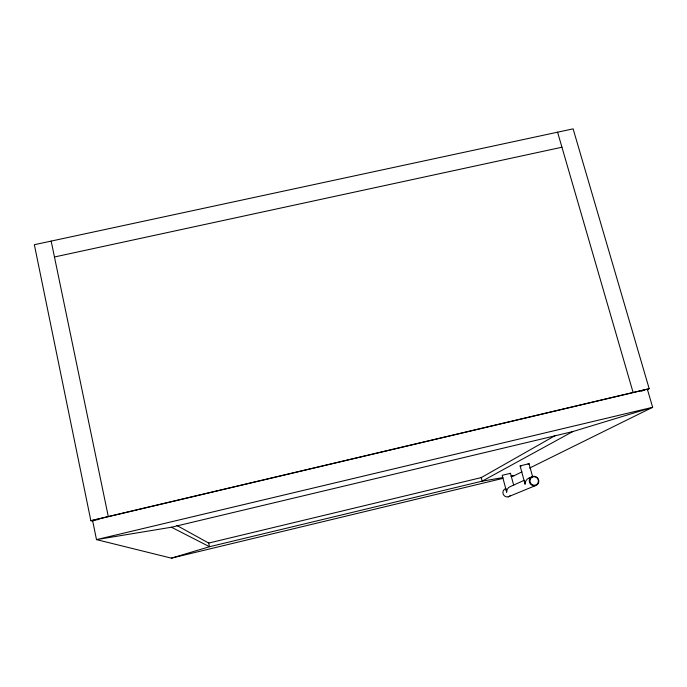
<?xml version="1.0" encoding="UTF-8"?>
<svg xmlns="http://www.w3.org/2000/svg" width="687" height="687" viewBox="0 0 687 687"><rect width="100%" height="100%" fill="white"/><g stroke="black" fill="none" stroke-linecap="round" stroke-linejoin="round"><path stroke-width="1.03" d="M513.653 485.142L510.484 473.317L502.188 475.31L506.663 492.081L507.092 489.651L508.526 487.598L510.57 486.482M532.665 476.864L529.016 463.639L520.128 465.915L525.031 484.077L525.529 481.432L527.101 479.191L529.333 477.98M555.517 435.395L481.261 477.602L208.702 543.065L176.842 525.461M647.291 389.701L649.172 388.662L573.113 128.847L34.35 244.709L90.847 520.669L92.882 521.347M572.735 431.591L171.449 527.23L96.498 539.613L652.65 407.288L572.735 431.591L482.188 481.149L209.518 546.723L171.381 558.153L96.498 539.613L92.565 520.411L647.369 389.237L652.65 407.288L529.651 468.045M511.154 476.392L514.28 475.636L521.965 471.84M510.793 486.379L524.19 480.307M528.964 478.143L532.794 476.409M508.225 496.813L535.31 485.675M527.994 464.163L529.11 463.759M509.488 473.669L510.484 473.317M641.263 391.169L644.312 390.199M171.381 558.153L502.815 478.392M90.847 520.669L649.172 388.662M54.462 256.99L561.94 147.233M502.893 477.594L482.188 481.149L481.158 477.216M511.18 476.168L514.28 475.636M521.519 465.82L520.128 465.915M94.677 520.093L98.902 519.466M171.449 527.23L209.518 546.723L208.616 542.661M557.578 132.187L633.096 392.466M524.524 481.879L525.031 484.077M506.233 490.037L506.663 492.081M51.164 241.094L108.297 516.538M537.432 484.498A4.861 4.689 49.8 0 1 530.69 484.292A4.861 4.689 49.8 0 1 530.665 477.517M530.673 477.577A4.861 4.689 49.8 0 1 537.406 477.791A4.861 4.689 49.8 0 1 537.44 484.558M506.01 488.551A4.328 4.191 51.4 0 0 504.121 489.599A4.294 4.156 51.4 0 0 506.027 496.753A4.328 4.191 51.4 0 0 510.115 495.756M530.089 479.792A4.277 4.122 49.8 0 0 533.103 485.039A4.311 4.156 49.8 0 0 538.256 482.162A4.311 4.156 49.8 0 0 535.216 476.881A4.277 4.122 49.8 0 0 530.089 479.792"/></g></svg>
